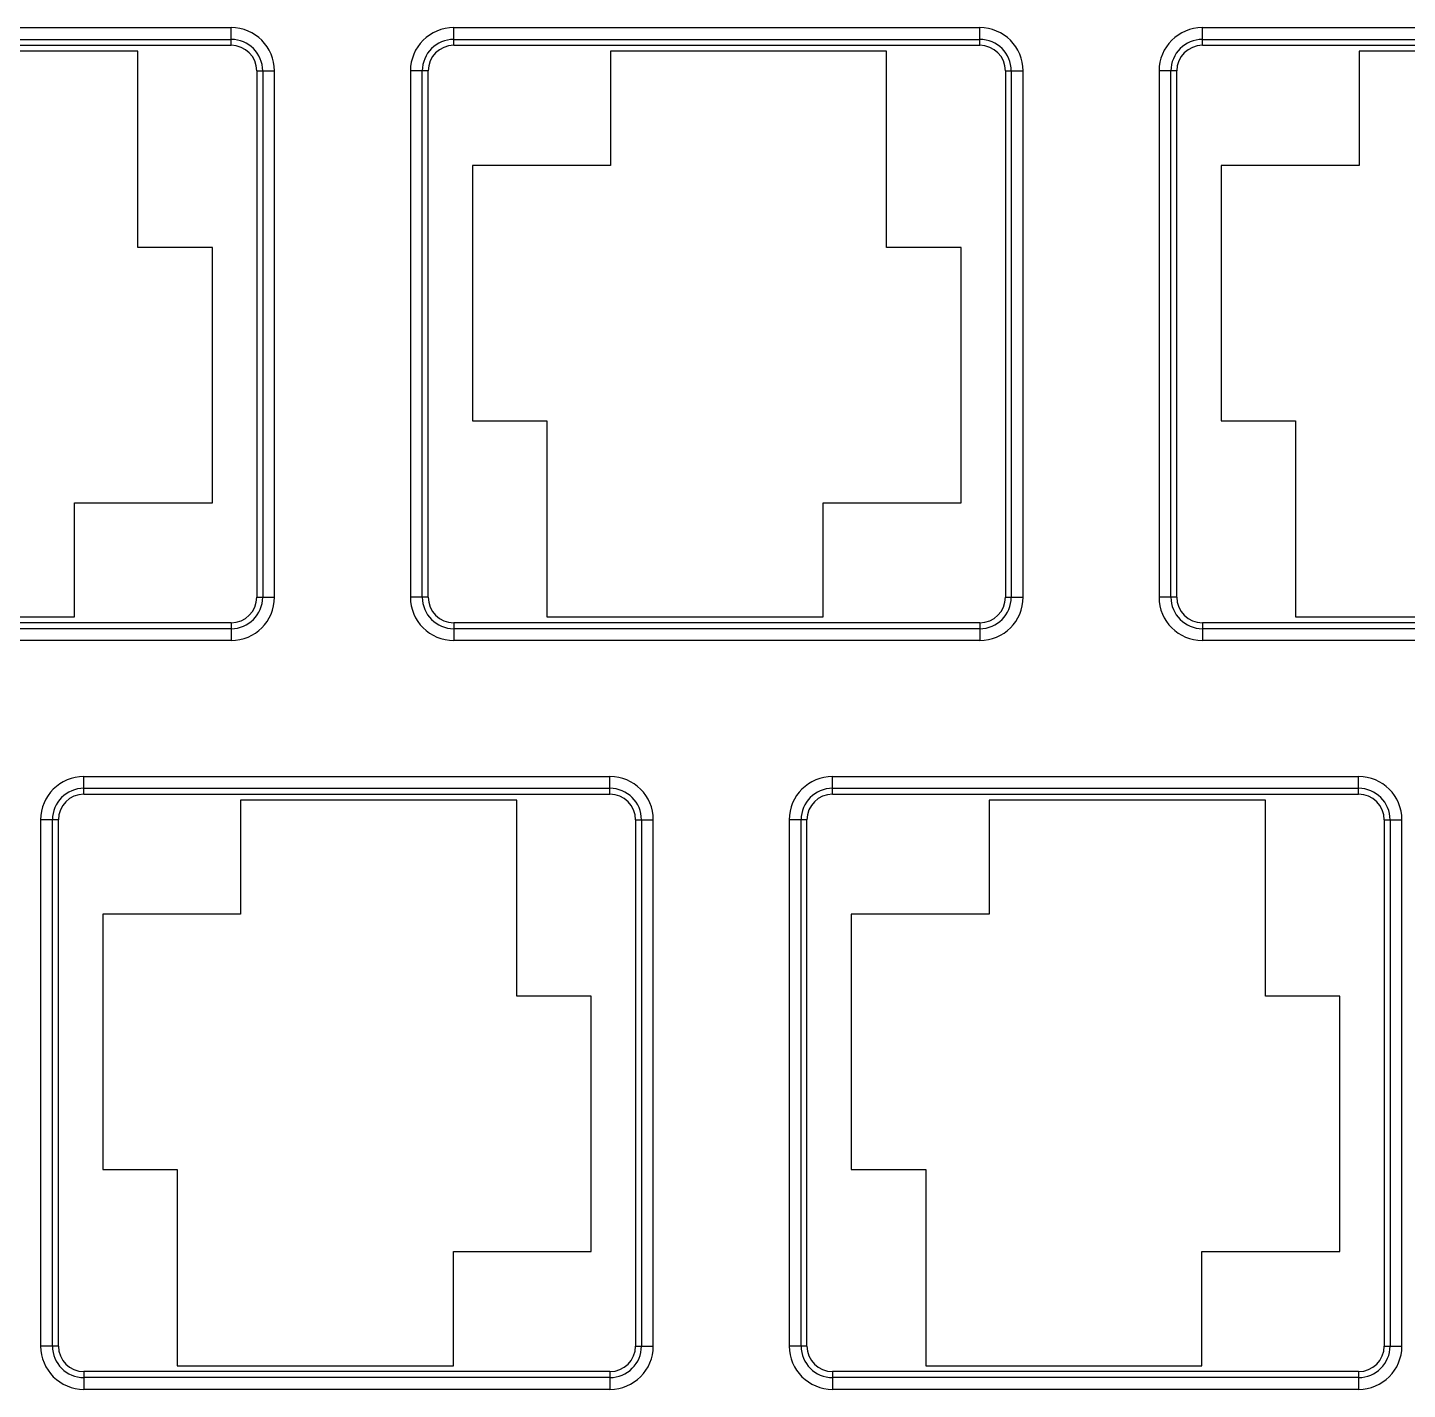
# Model space of a CAD drawing. Header units: millimetres. Extents: x 1385 to 1932, y 378 to 1802.
# Drawn here: x 1698.7 to 1733.72, y 1632.97 to 1667.52 of the extents above; entities that cross this region are included whole.
import ezdxf

# ---------------------------------------------------------------- set-up
doc = ezdxf.new("R2010")
doc.units = ezdxf.units.MM
doc.header["$LTSCALE"] = 46.255
doc.layers.add('61-RUBBER-XIDXF_CONTINUOUS_LINE', color=7, linetype='CONTINUOUS')

msp = doc.modelspace()

# ---------------------------------------------------------------- linework, layer by layer
at = {"layer": '61-RUBBER-XIDXF_CONTINUOUS_LINE', "color": 7, "linetype": 'Continuous'}
for p, q in [((1690.517, 1667.518), (1703.867, 1667.518)), ((1703.867, 1667.068), (1703.867, 1667.518)), ((1709.517, 1667.518), (1722.867, 1667.518)), ((1709.517, 1667.068), (1709.517, 1667.518)), ((1722.867, 1667.068), (1722.867, 1667.518)), ((1728.517, 1667.518), (1741.867, 1667.518)), ((1728.517, 1667.068), (1728.517, 1667.518)), ((1690.517, 1667.218), (1703.867, 1667.218)), ((1690.517, 1667.068), (1703.867, 1667.068)), ((1709.517, 1667.218), (1722.867, 1667.218)), ((1709.517, 1667.068), (1722.867, 1667.068)), ((1728.517, 1667.218), (1741.867, 1667.218)), ((1728.517, 1667.068), (1741.867, 1667.068)), ((1701.501, 1666.918), (1694.492, 1666.918)), ((1701.501, 1661.943), (1701.501, 1666.918)), ((1720.501, 1666.918), (1713.492, 1666.918)), ((1713.492, 1666.918), (1713.492, 1664.022)), ((1720.501, 1661.943), (1720.501, 1666.918)), ((1739.501, 1666.918), (1732.492, 1666.918)), ((1732.492, 1666.918), (1732.492, 1664.022)), ((1704.517, 1666.418), (1704.967, 1666.418)), ((1704.517, 1666.418), (1704.517, 1653.068)), ((1704.667, 1666.418), (1704.667, 1653.068)), ((1704.967, 1653.068), (1704.967, 1666.418)), ((1708.867, 1666.418), (1708.417, 1666.418)), ((1708.417, 1666.418), (1708.417, 1653.068)), ((1708.717, 1653.068), (1708.717, 1666.418)), ((1708.867, 1653.068), (1708.867, 1666.418)), ((1723.517, 1666.418), (1723.967, 1666.418)), ((1723.517, 1666.418), (1723.517, 1653.068)), ((1723.667, 1666.418), (1723.667, 1653.068)), ((1723.967, 1653.068), (1723.967, 1666.418)), ((1727.867, 1666.418), (1727.417, 1666.418)), ((1727.417, 1666.418), (1727.417, 1653.068)), ((1727.717, 1653.068), (1727.717, 1666.418)), ((1727.867, 1653.068), (1727.867, 1666.418)), ((1713.492, 1664.022), (1709.992, 1664.022)), ((1709.992, 1664.022), (1709.992, 1657.543)), ((1732.492, 1664.022), (1728.992, 1664.022)), ((1728.992, 1664.022), (1728.992, 1657.543)), ((1703.392, 1661.943), (1701.501, 1661.943)), ((1703.392, 1655.464), (1703.392, 1661.943)), ((1722.392, 1661.943), (1720.501, 1661.943)), ((1722.392, 1655.464), (1722.392, 1661.943)), ((1709.992, 1657.543), (1711.882, 1657.543)), ((1711.882, 1657.543), (1711.882, 1652.568)), ((1728.992, 1657.543), (1730.882, 1657.543)), ((1730.882, 1657.543), (1730.882, 1652.568)), ((1699.892, 1655.464), (1703.392, 1655.464)), ((1699.892, 1652.568), (1699.892, 1655.464)), ((1718.892, 1655.464), (1722.392, 1655.464)), ((1718.892, 1652.568), (1718.892, 1655.464)), ((1704.517, 1653.068), (1704.967, 1653.068)), ((1708.867, 1653.068), (1708.417, 1653.068)), ((1723.517, 1653.068), (1723.967, 1653.068)), ((1727.867, 1653.068), (1727.417, 1653.068)), ((1703.867, 1652.418), (1690.517, 1652.418)), ((1703.867, 1652.268), (1690.517, 1652.268)), ((1692.882, 1652.568), (1699.892, 1652.568)), ((1703.867, 1652.418), (1703.867, 1651.968)), ((1722.867, 1652.418), (1709.517, 1652.418)), ((1709.517, 1652.418), (1709.517, 1651.968)), ((1722.867, 1652.268), (1709.517, 1652.268)), ((1711.882, 1652.568), (1718.892, 1652.568)), ((1722.867, 1652.418), (1722.867, 1651.968)), ((1741.867, 1652.418), (1728.517, 1652.418)), ((1728.517, 1652.418), (1728.517, 1651.968)), ((1741.867, 1652.268), (1728.517, 1652.268)), ((1730.882, 1652.568), (1737.892, 1652.568)), ((1703.867, 1651.968), (1690.517, 1651.968)), ((1722.867, 1651.968), (1709.517, 1651.968)), ((1741.867, 1651.968), (1728.517, 1651.968)), ((1700.131, 1648.518), (1713.481, 1648.518)), ((1700.131, 1648.068), (1700.131, 1648.518)), ((1713.481, 1648.068), (1713.481, 1648.518)), ((1719.131, 1648.518), (1732.481, 1648.518)), ((1719.131, 1648.068), (1719.131, 1648.518)), ((1732.481, 1648.068), (1732.481, 1648.518)), ((1700.131, 1648.218), (1713.481, 1648.218)), ((1700.131, 1648.068), (1713.481, 1648.068)), ((1719.131, 1648.218), (1732.481, 1648.218)), ((1719.131, 1648.068), (1732.481, 1648.068)), ((1711.115, 1647.918), (1704.106, 1647.918)), ((1704.106, 1647.918), (1704.106, 1645.022)), ((1711.115, 1642.943), (1711.115, 1647.918)), ((1730.115, 1647.918), (1723.106, 1647.918)), ((1723.106, 1647.918), (1723.106, 1645.022)), ((1730.115, 1642.943), (1730.115, 1647.918)), ((1699.481, 1647.418), (1699.031, 1647.418)), ((1699.031, 1647.418), (1699.031, 1634.068)), ((1699.331, 1634.068), (1699.331, 1647.418)), ((1699.481, 1634.068), (1699.481, 1647.418)), ((1714.131, 1647.418), (1714.581, 1647.418)), ((1714.131, 1647.418), (1714.131, 1634.068)), ((1714.281, 1647.418), (1714.281, 1634.068)), ((1714.581, 1634.068), (1714.581, 1647.418)), ((1718.481, 1647.418), (1718.031, 1647.418)), ((1718.031, 1647.418), (1718.031, 1634.068)), ((1718.331, 1634.068), (1718.331, 1647.418)), ((1718.481, 1634.068), (1718.481, 1647.418)), ((1733.131, 1647.418), (1733.581, 1647.418)), ((1733.131, 1647.418), (1733.131, 1634.068)), ((1733.281, 1647.418), (1733.281, 1634.068)), ((1733.581, 1634.068), (1733.581, 1647.418)), ((1704.106, 1645.022), (1700.606, 1645.022)), ((1700.606, 1645.022), (1700.606, 1638.543)), ((1723.106, 1645.022), (1719.606, 1645.022)), ((1719.606, 1645.022), (1719.606, 1638.543)), ((1713.006, 1642.943), (1711.115, 1642.943)), ((1713.006, 1636.464), (1713.006, 1642.943)), ((1732.006, 1642.943), (1730.115, 1642.943)), ((1732.006, 1636.464), (1732.006, 1642.943)), ((1700.606, 1638.543), (1702.496, 1638.543)), ((1702.496, 1638.543), (1702.496, 1633.568)), ((1719.606, 1638.543), (1721.496, 1638.543)), ((1721.496, 1638.543), (1721.496, 1633.568)), ((1709.506, 1636.464), (1713.006, 1636.464)), ((1709.506, 1633.568), (1709.506, 1636.464)), ((1728.506, 1636.464), (1732.006, 1636.464)), ((1728.506, 1633.568), (1728.506, 1636.464)), ((1699.481, 1634.068), (1699.031, 1634.068)), ((1714.131, 1634.068), (1714.581, 1634.068)), ((1718.481, 1634.068), (1718.031, 1634.068)), ((1733.131, 1634.068), (1733.581, 1634.068)), ((1713.481, 1633.418), (1700.131, 1633.418)), ((1700.131, 1633.418), (1700.131, 1632.968)), ((1702.496, 1633.568), (1709.506, 1633.568)), ((1713.481, 1633.418), (1713.481, 1632.968)), ((1732.481, 1633.418), (1719.131, 1633.418)), ((1719.131, 1633.418), (1719.131, 1632.968)), ((1721.496, 1633.568), (1728.506, 1633.568)), ((1732.481, 1633.418), (1732.481, 1632.968)), ((1713.481, 1633.268), (1700.131, 1633.268)), ((1713.481, 1632.968), (1700.131, 1632.968)), ((1732.481, 1633.268), (1719.131, 1633.268)), ((1732.481, 1632.968), (1719.131, 1632.968))]:
    msp.add_line(p, q, dxfattribs=at)
for centre, radius, start, end in [((1703.867, 1666.418), 1.1, 0, 90), ((1709.517, 1666.418), 1.1, 90, 180), ((1722.867, 1666.418), 1.1, 0, 90), ((1728.517, 1666.418), 1.1, 90, 180), ((1703.867, 1666.418), 0.8, 0, 90), ((1703.867, 1666.418), 0.65, 0, 90), ((1709.517, 1666.418), 0.8, 90, 180), ((1709.517, 1666.418), 0.65, 90, 180), ((1722.867, 1666.418), 0.8, 0, 90), ((1722.867, 1666.418), 0.65, 0, 90), ((1728.517, 1666.418), 0.8, 90, 180), ((1728.517, 1666.418), 0.65, 90, 180), ((1703.867, 1653.068), 1.1, 270, 0), ((1703.867, 1653.068), 0.8, 270, 0), ((1703.867, 1653.068), 0.65, 270, 0), ((1709.517, 1653.068), 1.1, 180, 270), ((1709.517, 1653.068), 0.8, 180, 270), ((1709.517, 1653.068), 0.65, 180, 270), ((1722.867, 1653.068), 1.1, 270, 0), ((1722.867, 1653.068), 0.8, 270, 0), ((1722.867, 1653.068), 0.65, 270, 0), ((1728.517, 1653.068), 1.1, 180, 270), ((1728.517, 1653.068), 0.8, 180, 270), ((1728.517, 1653.068), 0.65, 180, 270), ((1700.131, 1647.418), 1.1, 90, 180), ((1713.481, 1647.418), 1.1, 0, 90), ((1719.131, 1647.418), 1.1, 90, 180), ((1732.481, 1647.418), 1.1, 0, 90), ((1700.131, 1647.418), 0.8, 90, 180), ((1700.131, 1647.418), 0.65, 90, 180), ((1713.481, 1647.418), 0.8, 0, 90), ((1713.481, 1647.418), 0.65, 0, 90), ((1719.131, 1647.418), 0.8, 90, 180), ((1719.131, 1647.418), 0.65, 90, 180), ((1732.481, 1647.418), 0.8, 0, 90), ((1732.481, 1647.418), 0.65, 0, 90), ((1700.131, 1634.068), 1.1, 180, 270), ((1700.131, 1634.068), 0.8, 180, 270), ((1700.131, 1634.068), 0.65, 180, 270), ((1713.481, 1634.068), 1.1, 270, 0), ((1713.481, 1634.068), 0.8, 270, 0), ((1713.481, 1634.068), 0.65, 270, 0), ((1719.131, 1634.068), 1.1, 180, 270), ((1719.131, 1634.068), 0.8, 180, 270), ((1719.131, 1634.068), 0.65, 180, 270), ((1732.481, 1634.068), 1.1, 270, 0), ((1732.481, 1634.068), 0.8, 270, 0), ((1732.481, 1634.068), 0.65, 270, 0)]:
    msp.add_arc(centre, radius, start, end, dxfattribs=at)

doc.saveas('drawing.dxf')
